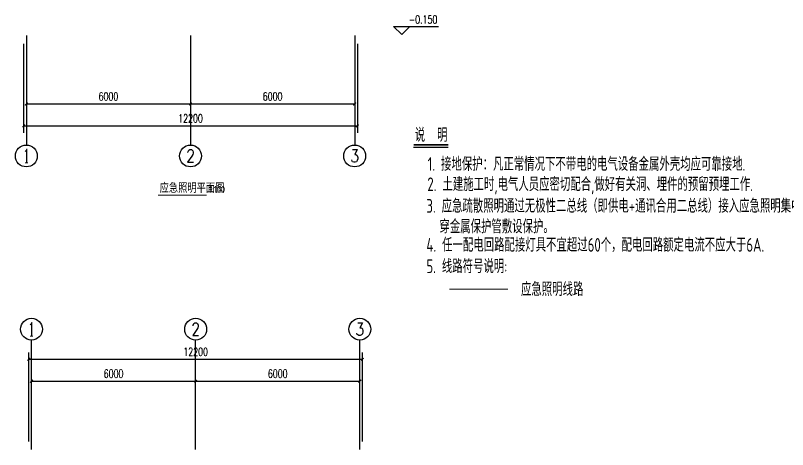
# Model space of a CAD drawing. Extents: x 5394041 to 5729212, y -433068 to -301615.
# Drawn here: x 5425137 to 5453358, y -397555 to -381682 of the extents above; entities that cross this region are included whole.
import ezdxf
from ezdxf.enums import TextEntityAlignment as Align

# ---------------------------------------------------------------- set-up
doc = ezdxf.new("R2010")
doc.units = 0
doc.header["$LTSCALE"] = 1000
doc.header["$MEASUREMENT"] = 0
doc.linetypes.add('DASH', pattern=[0.35, 0.25, -0.1])
doc.layers.get('0').update_dxf_attribs({"linetype": 'CONTINUOUS'})
doc.layers.get('Defpoints').update_dxf_attribs({"linetype": 'CONTINUOUS'})
doc.layers.add('_0', color=7, linetype='CONTINUOUS', lineweight=25)
for name, color, linetype in [('AXIS_TEXT', 7, 'CONTINUOUS'), ('WIRE-照明', 1, 'CONTINUOUS'), ('建筑底图', 251, 'CONTINUOUS')]:
    doc.layers.add(name, color=color, linetype=linetype)
doc.styles.add('_TCH_AXIS', font='COMPLEX', dxfattribs={"bigfont": 'GBCBIG'})
doc.styles.add('_TCH_DIM', font='SIMPLEX', dxfattribs={"bigfont": 'GBCBIG'})
doc.styles.add('_TCH_DIM_T3', font='SIMPLEX', dxfattribs={"width": 0.705882, "bigfont": 'GBCBIG'})
doc.styles.add('COMPLEX', font='COMPLEX')
doc.styles.add('sceie', font='sceie.shx', dxfattribs={"width": 0.7, "bigfont": 'sceic.shx'})
doc.styles.get("Standard").update_dxf_attribs({"font": 'GBENOR', "bigfont": 'GBCBIG'})
doc.dimstyles.new('_TCH_ARCH&&100', dxfattribs={"dimtxt": 297.5, "dimasz": 100, "dimexe": 250, "dimexo": 300, "dimgap": 126.25, "dimtad": 1, "dimdec": 0, "dimzin": 0, "dimdsep": 46, "dimtxsty": '_TCH_DIM_T3', "dimblk": 'ARCHTICK', "dimcen": 0.09, "dimclrt": 7, "dimazin": 2, "dimtfac": 1, "dimtdec": 0, "dimtix": 1, "dimtmove": 2, "dimatfit": 3, "dimfxl": 0, "dimtolj": 1, "dimtzin": 0, "dimarcsym": 0})

# ---------------------------------------------------------------- blocks, each defined once
blk = doc.blocks.new('_ArchTick')
at = {"color": 0, "linetype": 'ByBlock', "const_width": 0.4}
blk.add_lwpolyline([(-0.5, -0.5), (0.5, 0.5)], dxfattribs=at)
blk = doc.blocks.new('*D529')
at = {"layer": 'Defpoints', "color": 0, "transparency": 16777216}
for p in [(5425437, -382420), (5437637, -382420), (5437637, -385720)]:
    blk.add_point(p, dxfattribs=at)
at = {"layer": '建筑底图', "color": 0, "lineweight": -2, "transparency": 16777216}
for p, q in [((5425437, -382720), (5425437, -385970)), ((5437637, -382720), (5437637, -385970)), ((5425437, -385720), (5437637, -385720))]:
    blk.add_line(p, q, dxfattribs=at)
at = {"layer": '建筑底图', "color": 0, "lineweight": -2, "transparency": 16777216, "xscale": 100, "yscale": 100, "zscale": 100, "rotation": 180}
blk.add_blockref('_ArchTick', (5425437, -385720), dxfattribs=at)
at = {"layer": '建筑底图', "color": 0, "lineweight": -2, "transparency": 16777216, "xscale": 100, "yscale": 100, "zscale": 100}
blk.add_blockref('_ArchTick', (5437637, -385720), dxfattribs=at)
at = {"layer": '建筑底图', "color": 7, "transparency": 16777216, "insert": (5431537, -385445), "char_height": 297.5, "attachment_point": 5, "style": '_TCH_DIM_T3'}
blk.add_mtext('\\A1;12200', dxfattribs=at)
blk = doc.blocks.new('*D530')
at = {"layer": 'Defpoints', "color": 0, "transparency": 16777216}
for p in [(5425537, -382420), (5431537, -382420), (5431537, -384920)]:
    blk.add_point(p, dxfattribs=at)
at = {"layer": '建筑底图', "color": 0, "lineweight": -2, "transparency": 16777216}
for p, q in [((5425537, -382720), (5425537, -385170)), ((5431537, -382720), (5431537, -385170)), ((5425537, -384920), (5431537, -384920))]:
    blk.add_line(p, q, dxfattribs=at)
at = {"layer": '建筑底图', "color": 0, "lineweight": -2, "transparency": 16777216, "xscale": 100, "yscale": 100, "zscale": 100, "rotation": 180}
blk.add_blockref('_ArchTick', (5425537, -384920), dxfattribs=at)
at = {"layer": '建筑底图', "color": 0, "lineweight": -2, "transparency": 16777216, "xscale": 100, "yscale": 100, "zscale": 100}
blk.add_blockref('_ArchTick', (5431537, -384920), dxfattribs=at)
at = {"layer": '建筑底图', "color": 7, "transparency": 16777216, "insert": (5428537, -384645), "char_height": 297.5, "attachment_point": 5, "style": '_TCH_DIM_T3'}
blk.add_mtext('\\A1;6000', dxfattribs=at)
blk = doc.blocks.new('*D531')
at = {"layer": 'Defpoints', "color": 0, "transparency": 16777216}
for p in [(5431537, -382420), (5437537, -382420), (5437537, -384920)]:
    blk.add_point(p, dxfattribs=at)
at = {"layer": '建筑底图', "color": 0, "lineweight": -2, "transparency": 16777216}
for p, q in [((5431537, -382720), (5431537, -385170)), ((5437537, -382720), (5437537, -385170)), ((5431537, -384920), (5437537, -384920))]:
    blk.add_line(p, q, dxfattribs=at)
at = {"layer": '建筑底图', "color": 0, "lineweight": -2, "transparency": 16777216, "xscale": 100, "yscale": 100, "zscale": 100, "rotation": 180}
blk.add_blockref('_ArchTick', (5431537, -384920), dxfattribs=at)
at = {"layer": '建筑底图', "color": 0, "lineweight": -2, "transparency": 16777216, "xscale": 100, "yscale": 100, "zscale": 100}
blk.add_blockref('_ArchTick', (5437537, -384920), dxfattribs=at)
at = {"layer": '建筑底图', "color": 7, "transparency": 16777216, "insert": (5434537, -384645), "char_height": 297.5, "attachment_point": 5, "style": '_TCH_DIM_T3'}
blk.add_mtext('\\A1;6000', dxfattribs=at)
blk = doc.blocks.new('_AXISO')
blk.add_circle((0, 0), 0.5)
at = {"layer": 'AXIS_TEXT', "style": 'COMPLEX', "width": 1.041667}
blk.add_attdef('A', text='', height=0.56, dxfattribs=at).set_placement((-0.25, -0.28), (0.25, -0.28), align=Align.FIT)
blk = doc.blocks.new('*D544')
at = {"layer": 'Defpoints', "color": 0, "transparency": 16777216}
for p in [(5437824, -394255), (5425624, -397555), (5437824, -397555)]:
    blk.add_point(p, dxfattribs=at)
at = {"layer": '建筑底图', "color": 0, "lineweight": -2, "transparency": 16777216}
for p, q in [((5425624, -397255), (5425624, -394005)), ((5437824, -397255), (5437824, -394005)), ((5425624, -394255), (5437824, -394255))]:
    blk.add_line(p, q, dxfattribs=at)
at = {"layer": '建筑底图', "color": 0, "lineweight": -2, "transparency": 16777216, "xscale": 100, "yscale": 100, "zscale": 100, "rotation": 180}
blk.add_blockref('_ArchTick', (5425624, -394255), dxfattribs=at)
at = {"layer": '建筑底图', "color": 0, "lineweight": -2, "transparency": 16777216, "xscale": 100, "yscale": 100, "zscale": 100}
blk.add_blockref('_ArchTick', (5437824, -394255), dxfattribs=at)
at = {"layer": '建筑底图', "color": 7, "transparency": 16777216, "insert": (5431724, -393980), "char_height": 297.5, "attachment_point": 5, "style": '_TCH_DIM_T3'}
blk.add_mtext('\\A1;12200', dxfattribs=at)
blk = doc.blocks.new('*D545')
at = {"layer": 'Defpoints', "color": 0, "transparency": 16777216}
for p in [(5431724, -395055), (5425724, -397555), (5431724, -397555)]:
    blk.add_point(p, dxfattribs=at)
at = {"layer": '建筑底图', "color": 0, "lineweight": -2, "transparency": 16777216}
for p, q in [((5425724, -397255), (5425724, -394805)), ((5431724, -397255), (5431724, -394805)), ((5425724, -395055), (5431724, -395055))]:
    blk.add_line(p, q, dxfattribs=at)
at = {"layer": '建筑底图', "color": 0, "lineweight": -2, "transparency": 16777216, "xscale": 100, "yscale": 100, "zscale": 100, "rotation": 180}
blk.add_blockref('_ArchTick', (5425724, -395055), dxfattribs=at)
at = {"layer": '建筑底图', "color": 0, "lineweight": -2, "transparency": 16777216, "xscale": 100, "yscale": 100, "zscale": 100}
blk.add_blockref('_ArchTick', (5431724, -395055), dxfattribs=at)
at = {"layer": '建筑底图', "color": 7, "transparency": 16777216, "insert": (5428724, -394780), "char_height": 297.5, "attachment_point": 5, "style": '_TCH_DIM_T3'}
blk.add_mtext('\\A1;6000', dxfattribs=at)
blk = doc.blocks.new('*D546')
at = {"layer": 'Defpoints', "color": 0, "transparency": 16777216}
for p in [(5437724, -395055), (5431724, -397555), (5437724, -397555)]:
    blk.add_point(p, dxfattribs=at)
at = {"layer": '建筑底图', "color": 0, "lineweight": -2, "transparency": 16777216}
for p, q in [((5431724, -397255), (5431724, -394805)), ((5437724, -397255), (5437724, -394805)), ((5431724, -395055), (5437724, -395055))]:
    blk.add_line(p, q, dxfattribs=at)
at = {"layer": '建筑底图', "color": 0, "lineweight": -2, "transparency": 16777216, "xscale": 100, "yscale": 100, "zscale": 100, "rotation": 180}
blk.add_blockref('_ArchTick', (5431724, -395055), dxfattribs=at)
at = {"layer": '建筑底图', "color": 0, "lineweight": -2, "transparency": 16777216, "xscale": 100, "yscale": 100, "zscale": 100}
blk.add_blockref('_ArchTick', (5437724, -395055), dxfattribs=at)
at = {"layer": '建筑底图', "color": 7, "transparency": 16777216, "insert": (5434724, -394780), "char_height": 297.5, "attachment_point": 5, "style": '_TCH_DIM_T3'}
blk.add_mtext('\\A1;6000', dxfattribs=at)

msp = doc.modelspace()

# ---------------------------------------------------------------- linework, layer by layer
msp.add_line((5439691.3, -386492.7), (5440959.6, -386492.7))
at = {"const_width": 50}
msp.add_lwpolyline([(5439689.2, -386413.6), (5440959.6, -386413.6)], dxfattribs=at)
at = {"layer": '_0', "color": 3, "const_width": 35}
msp.add_lwpolyline([(5430345.2, -388255.8), (5432131.9, -388255.8)], dxfattribs=at)
at = {"layer": 'WIRE-照明', "color": 1, "linetype": 'DASH', "const_width": 39.9, "elevation": -240}
msp.add_lwpolyline([(5440990.4, -391692.5), (5443141.2, -391692.5)], dxfattribs=at)
at = {"layer": '建筑底图'}
for p, q in [((5439258.4, -382384.6), (5438958.4, -382084.6)), ((5438958.4, -382084.6), (5440603.9, -382084.6)), ((5439258.4, -382384.6), (5439558.4, -382084.6)), ((5425537.3, -382419.5), (5425537.3, -386419.5)), ((5431537.3, -382419.5), (5431537.3, -386419.5)), ((5437537.3, -382419.5), (5437537.3, -386419.5)), ((5425723.8, -397555.2), (5425723.8, -393555.2)), ((5431723.8, -397555.2), (5431723.8, -393555.2)), ((5437723.8, -397555.2), (5437723.8, -393555.2))]:
    msp.add_line(p, q, dxfattribs=at)

# ---------------------------------------------------------------- block references
ref = msp.add_blockref('_AXISO', (5425537.3, -386819.5), dxfattribs=dict(at, xscale=800, yscale=800, zscale=800))
ref.add_attrib('A', '1', dxfattribs={"layer": 'AXIS_TEXT', "color": 0, "height": 514.7, "style": '_TCH_AXIS'}).set_placement((5425427, -387076.9), (5425647.6, -387076.9), align=Align.FIT)
ref = msp.add_blockref('_AXISO', (5431537.3, -386819.5), dxfattribs=dict(at, xscale=800, yscale=800, zscale=800))
ref.add_attrib('A', '2', dxfattribs={"layer": 'AXIS_TEXT', "color": 0, "height": 465.9, "style": '_TCH_AXIS'}).set_placement((5431382, -387052.5), (5431692.7, -387052.5), align=Align.FIT)
ref = msp.add_blockref('_AXISO', (5437537.3, -386819.5), dxfattribs=dict(at, xscale=800, yscale=800, zscale=800))
ref.add_attrib('A', '3', dxfattribs={"layer": 'AXIS_TEXT', "color": 0, "height": 465.9, "style": '_TCH_AXIS'}).set_placement((5437382, -387052.5), (5437692.7, -387052.5), align=Align.FIT)
ref = msp.add_blockref('_AXISO', (5425723.8, -393155.2), dxfattribs=dict(at, xscale=800, yscale=800, zscale=800))
ref.add_attrib('A', '1', dxfattribs={"layer": 'AXIS_TEXT', "color": 0, "height": 514.7, "style": '_TCH_AXIS'}).set_placement((5425613.5, -393412.5), (5425834.1, -393412.5), align=Align.FIT)
ref = msp.add_blockref('_AXISO', (5431723.8, -393155.2), dxfattribs=dict(at, xscale=800, yscale=800, zscale=800))
ref.add_attrib('A', '2', dxfattribs={"layer": 'AXIS_TEXT', "color": 0, "height": 465.9, "style": '_TCH_AXIS'}).set_placement((5431568.5, -393388.2), (5431879.2, -393388.2), align=Align.FIT)
ref = msp.add_blockref('_AXISO', (5437723.8, -393155.2), dxfattribs=dict(at, xscale=800, yscale=800, zscale=800))
ref.add_attrib('A', '3', dxfattribs={"layer": 'AXIS_TEXT', "color": 0, "height": 465.9, "style": '_TCH_AXIS'}).set_placement((5437568.5, -393388.2), (5437879.2, -393388.2), align=Align.FIT)

# ---------------------------------------------------------------- texts
at = {"style": 'sceie', "width": 0.8}
for s, p in [('说  明', (5439732.2, -386303.3)), ('1. 接地保护：凡正常情况下不带电的电气设备金属外壳均应可靠接地.', (5440206, -387365.5)), ('2. 土建施工时,电气人员应密切配合,做好有关洞、埋件的预留预埋工作.', (5440192.3, -388104.9)), ('4. 任一配电回路配接灯具不宜超过60个，配电回路额定电流不应大于6A.', (5440157.8, -390321.6)), ('5. 线路符号说明:', (5440157.8, -391103.9)), ('应急照明线路', (5443614.6, -391942.1))]:
    msp.add_text(s, height=500, dxfattribs=at).set_placement(p)
at = {"color": 1, "style": 'sceie', "width": 0.8}
for s, p in [('3. 应急疏散照明通过无极性二总线（即供电+通讯合用二总线）接入应急照明集中电源，', (5440157.8, -388896.6)), ('穿金属保护管敷设保护。', (5440633.2, -389649.6))]:
    msp.add_text(s, height=500, dxfattribs=at).set_placement(p)
at = {"layer": '_0'}
for s, height, p in [('应急照明平面图', 337.59, (5430408, -388167.2)), ('1:100', 250, (5432207.2, -388167.2))]:
    msp.add_text(s, height=height, dxfattribs=at).set_placement(p)
at = {"layer": '建筑底图', "style": '_TCH_DIM', "width": 0.705882}
msp.add_text('-0.150', height=297.5, dxfattribs=at).set_placement((5439513.9, -381979.6))

# ---------------------------------------------------------------- dimensions: what is measured, and where the dimension line sits
at = {"layer": '建筑底图'}
for p1, p2, distance, picture, middle in [((5425437.3, -382419.5), (5437637.3, -382419.5), -3300, '*D529', (5431537.3, -385444.5)), ((5425537.3, -382419.5), (5431537.3, -382419.5), -2500, '*D530', (5428537.3, -384644.5)), ((5431537.3, -382419.5), (5437537.3, -382419.5), -2500, '*D531', (5434537.3, -384644.5)), ((5425623.8, -397555.2), (5437823.8, -397555.2), 3300, '*D544', (5431723.8, -393980.2)), ((5425723.8, -397555.2), (5431723.8, -397555.2), 2500, '*D545', (5428723.8, -394780.2)), ((5431723.8, -397555.2), (5437723.8, -397555.2), 2500, '*D546', (5434723.8, -394780.2))]:
    dim = msp.add_aligned_dim(p1=p1, p2=p2, distance=distance, dimstyle='_TCH_ARCH&&100', dxfattribs=at)
    dim.commit()
    dim.dimension.update_dxf_attribs({"geometry": picture, "text_midpoint": middle})

doc.saveas('drawing.dxf')
